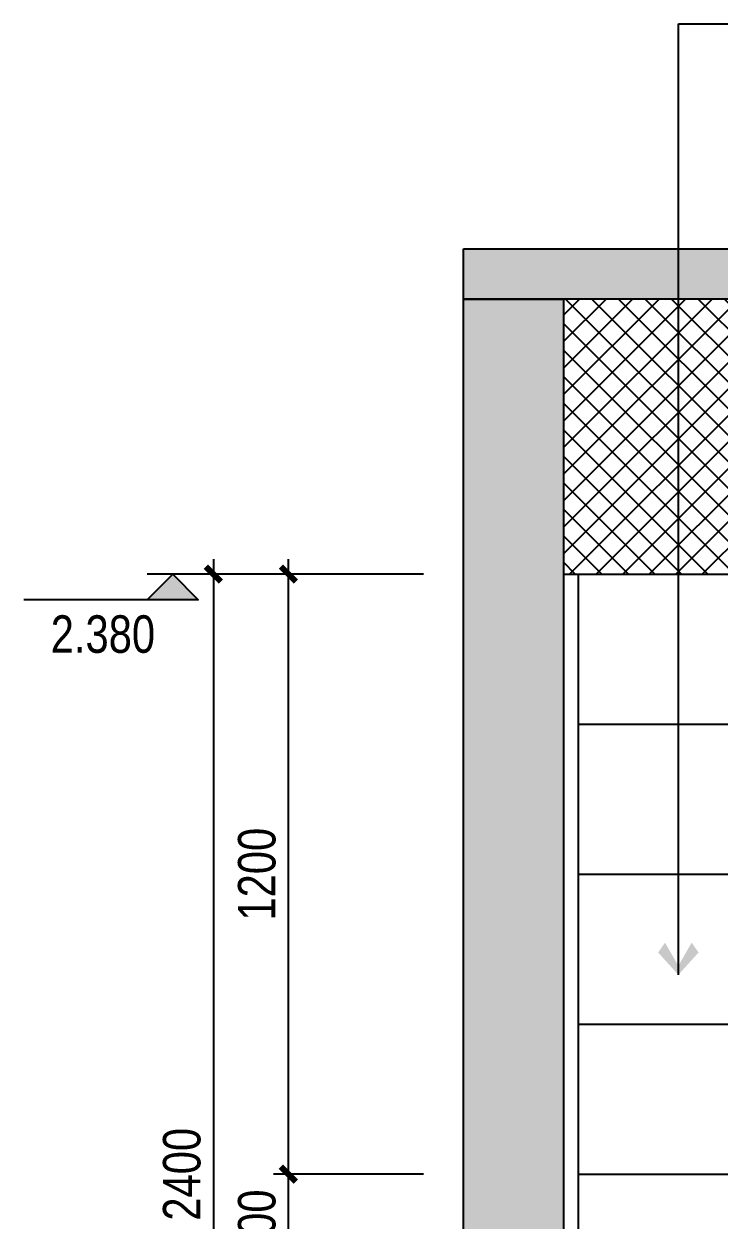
# Model space of a CAD drawing. Extents: x 468514 to 728049, y -74127 to 69080.
# Drawn here: x 554345 to 555734, y -69418 to -67026 of the extents above; entities that cross this region are included whole.
import ezdxf
from ezdxf.enums import TextEntityAlignment as Align

# ---------------------------------------------------------------- set-up
doc = ezdxf.new("R2010")
doc.units = 0
doc.header["$LTSCALE"] = 500
doc.header["$MEASUREMENT"] = 0
doc.layers.get('Defpoints').update_dxf_attribs({"color": 229})
for name, color, linetype in [('E 立面填充', 250, 'Continuous'), ('E 立面墙体', 245, 'Continuous'), ('E 立面标注尺寸', 9, 'Continuous'), ('E 立面装饰完成线', 225, 'Continuous')]:
    doc.layers.add(name, color=color, linetype=linetype)
doc.styles.add('PDC DIM', font='PMingLiU-ExtB.ttf', dxfattribs={"width": 0.85})
doc.styles.add('Xref-标准套房C$0$黑体', font='simhei.ttf')
doc.dimstyles.new('PDC-A2', dxfattribs={"dimscale": 0, "dimtxt": 2.5, "dimasz": 1, "dimexe": 1, "dimexo": 1, "dimgap": 0.7, "dimtad": 1, "dimdec": 0, "dimtxsty": 'PDC DIM', "dimblk": 'ARCHTICK', "dimcen": 1, "dimdle": 1, "dimclrd": 8, "dimclre": 8, "dimclrt": 9, "dimadec": 0, "dimazin": 0, "dimtfac": 1, "dimtdec": 0, "dimtix": 1, "dimtmove": 2, "dimatfit": 3, "dimldrblk": 'PDC A2 T R', "dimfxl": 10, "dimfxlon": 1, "dimarcsym": 0})

# ---------------------------------------------------------------- blocks, each defined once
blk = doc.blocks.new('_ArchTick')
at = {"color": 0, "linetype": 'ByBlock', "const_width": 0.4}
blk.add_lwpolyline([(-0.5, -0.5), (0.5, 0.5)], dxfattribs=at)
blk = doc.blocks.new('*D1987')
at = {"layer": 'Defpoints', "color": 0, "transparency": 16777216}
for p in [(554873.3, -69326.5), (555173.3, -69326.5), (555173.3, -69526.5)]:
    blk.add_point(p, dxfattribs=at)
at = {"layer": 'E 立面标注尺寸', "color": 8, "lineweight": -2, "transparency": 16777216}
for p, q in [((554873.3, -69556.5), (554873.3, -69296.5)), ((555143.3, -69326.5), (554843.3, -69326.5)), ((555143.3, -69526.5), (554843.3, -69526.5))]:
    blk.add_line(p, q, dxfattribs=at)
at = {"layer": 'E 立面标注尺寸', "color": 8, "lineweight": -2, "transparency": 16777216, "xscale": 30.00000447440561, "yscale": 30.00000447440561, "zscale": 30.00000447440561}
for p, rotation in [((554873.3, -69326.5), 90), ((554873.3, -69526.5), 270)]:
    blk.add_blockref('_ArchTick', p, dxfattribs=dict(at, rotation=rotation))
at = {"layer": 'E 立面标注尺寸', "color": 9, "transparency": 16777216, "insert": (554810.6, -69426.5), "char_height": 75, "attachment_point": 5, "rotation": 90, "style": 'PDC DIM'}
blk.add_mtext('200', dxfattribs=at)
blk = doc.blocks.new('PDC A2 T R')
at = {"color": 0, "linetype": 'ByBlock'}
blk.add_line((0, 0), (-2, 0), dxfattribs=at)
for points in [[(-2.147, 0.886), (-1.491, 1.345), (-0.6, 0), (0, 0)], [(-2.147, -0.886), (-1.491, -1.345), (-0.6, 0), (0, 0)]]:
    blk.add_solid(points, dxfattribs=at)
blk = doc.blocks.new('*D1988')
at = {"layer": 'Defpoints', "color": 0, "transparency": 16777216}
for p in [(554873.3, -68126.5), (555173.3, -68126.5), (555173.3, -69326.5)]:
    blk.add_point(p, dxfattribs=at)
at = {"layer": 'E 立面标注尺寸', "color": 8, "lineweight": -2, "transparency": 16777216}
for p, q in [((554873.3, -69356.5), (554873.3, -68096.5)), ((555143.3, -68126.5), (554843.3, -68126.5)), ((555143.3, -69326.5), (554843.3, -69326.5))]:
    blk.add_line(p, q, dxfattribs=at)
at = {"layer": 'E 立面标注尺寸', "color": 8, "lineweight": -2, "transparency": 16777216, "xscale": 30.00000447440561, "yscale": 30.00000447440561, "zscale": 30.00000447440561}
for p, rotation in [((554873.3, -68126.5), 90), ((554873.3, -69326.5), 270)]:
    blk.add_blockref('_ArchTick', p, dxfattribs=dict(at, rotation=rotation))
at = {"layer": 'E 立面标注尺寸', "color": 9, "transparency": 16777216, "insert": (554810.6, -68726.5), "char_height": 75, "attachment_point": 5, "rotation": 90, "style": 'PDC DIM'}
blk.add_mtext('1200', dxfattribs=at)
blk = doc.blocks.new('*D1989')
at = {"layer": 'Defpoints', "color": 0, "transparency": 16777216}
for p in [(555173.3, -68126.5), (554723.3, -70526.5), (555173.3, -70526.5)]:
    blk.add_point(p, dxfattribs=at)
at = {"layer": 'E 立面标注尺寸', "color": 8, "lineweight": -2, "transparency": 16777216}
for p, q in [((554723.3, -68096.5), (554723.3, -70556.5)), ((555023.3, -68126.5), (554693.3, -68126.5)), ((555023.3, -70526.5), (554693.3, -70526.5))]:
    blk.add_line(p, q, dxfattribs=at)
at = {"layer": 'E 立面标注尺寸', "color": 8, "lineweight": -2, "transparency": 16777216, "xscale": 30.00000447440561, "yscale": 30.00000447440561, "zscale": 30.00000447440561}
for p, rotation in [((554723.3, -68126.5), 90), ((554723.3, -70526.5), 270)]:
    blk.add_blockref('_ArchTick', p, dxfattribs=dict(at, rotation=rotation))
at = {"layer": 'E 立面标注尺寸', "color": 9, "transparency": 16777216, "insert": (554660.6, -69326.5), "char_height": 75, "attachment_point": 5, "rotation": 90, "style": 'PDC DIM'}
blk.add_mtext('2400', dxfattribs=at)
blk = doc.blocks.new('A$C37DB5113')
blk.add_hatch(color=256).paths.add_polyline_path([(150, 75), (75, 0), (0, 75)])
for p, q in [((0, 75), (510, 75)), ((0, 75), (75, 0)), ((150, 75), (75, 0)), ((0, 0), (150, 0))]:
    blk.add_line(p, q)
blk.add_lwpolyline([(150, 75), (75, 0), (0, 75), (150, 75)])
at = {"style": 'Xref-标准套房C$0$黑体', "width": 0.8}
blk.add_attdef('%%P0.000', text='', height=105, dxfattribs=at).set_placement((510, 75), align=Align.BOTTOM_RIGHT)

msp = doc.modelspace()

# ---------------------------------------------------------------- hatches: boundary and pattern name
at = {"layer": 'E 立面填充'}
h = msp.add_hatch(dxfattribs=at)
h.set_pattern_fill('ANSI37', color=256, scale=300)
h.paths.add_polyline_path([(555423.3, -68126.5), (558323.3, -68126.5), (558323.3, -67576.5), (555423.3, -67576.5)])
h = msp.add_hatch(dxfattribs=at)
h.set_pattern_fill('_USER', color=256, scale=300, pattern_type=0)
h.set_pattern_definition([(0, (558293.3, -70526.5), (0, 300), [])])
h.paths.add_polyline_path([(558293.3, -68126.5), (557723.3, -68126.5), (557723.3, -70526.5), (558293.3, -70526.5)])
h.paths.add_polyline_path([(557723.3, -69976.5), (557073.3, -69976.5), (557073.3, -70196.5), (557723.3, -70196.5)], flags=17)
h.paths.add_polyline_path([(557723.3, -70226.5), (557073.3, -70226.5), (557073.3, -70526.5), (557723.3, -70526.5)], flags=17)
h.paths.add_polyline_path([(557073.3, -69526.5), (556333.3, -69526.5), (556333.3, -70526.5), (557073.3, -70526.5)], flags=17)
h.paths.add_polyline_path([(557723.3, -69326.5), (556333.3, -69326.5), (556333.3, -68126.5), (555453.3, -68126.5), (555453.3, -70526.5), (556283.3, -70526.5), (556283.3, -70476.5), (556302.3, -70476.5), (556302.3, -68446.5), (556298.3, -68446.5), (556298.3, -68426.5), (556318.3, -68426.5), (556318.3, -68446.5), (556314.3, -68446.5), (556314.3, -70476.5), (556333.3, -70476.5), (556333.3, -69526.5), (557073.3, -69526.5), (557073.3, -69676.5), (557369.3, -69676.5), (557369.3, -69626.1), (557369.3, -69569.5), (557370.7, -69561.6), (557369.3, -69561.6), (557369.3, -69537.6, -0.280803), (557398.3, -69517, -0.280797), (557427.3, -69537.6), (557427.3, -69561.6), (557425.9, -69561.6), (557427.3, -69569.5), (557427.3, -69626.1), (557427.3, -69676.5), (557723.3, -69676.5)])
h.paths.add_polyline_path([(557384.7, -69510.9, -0.167186), (557411.9, -69510.9, -0.717696), (557411.9, -69514.7, -0.167186), (557384.7, -69514.7, -0.722273)], flags=16)
h.paths.add_polyline_path([(557073.3, -68126.5), (556333.3, -68126.5), (556333.3, -69276.5), (557073.3, -69276.5)], flags=17)
h = msp.add_hatch(dxfattribs=at)
h.set_pattern_fill('_USER', color=256, scale=600, angle=90, pattern_type=0)
h.set_pattern_definition([(90, (558293.3, -70526.5), (-600, 4e-14), [])])
h.paths.add_polyline_path([(557073.3, -69526.5), (556333.3, -69526.5), (556333.3, -70526.5), (557073.3, -70526.5)], flags=17)
h.paths.add_polyline_path([(557073.3, -69276.5), (556333.3, -69276.5), (556333.3, -69326.5), (557073.3, -69326.5)], flags=17)
h.paths.add_polyline_path([(556302.3, -68446.5), (556298.3, -68446.5), (556298.3, -68426.5), (556318.3, -68426.5), (556318.3, -68446.5), (556314.3, -70476.5), (556333.3, -70476.5), (556333.3, -69526.5), (557073.3, -69526.5), (557073.3, -69676.5), (557369.3, -69676.5), (557369.3, -69626.1), (557427.3, -69626.1), (557427.3, -69561.6), (557425.9, -69561.6), (557427.3, -69569.5), (557427.3, -69626.1), (557427.3, -69676.5), (557623.3, -69676.5), (557723.3, -69676.5), (557723.3, -69326.5), (556333.3, -69326.5), (556333.3, -68126.5), (555453.3, -68126.5), (555453.3, -70526.5), (556283.3, -70526.5), (556283.3, -70476.5), (556302.3, -70476.5)])
h.paths.add_polyline_path([(557398.3, -69517, -0.082982), (557384.7, -69514.7, -0.53661), (557383.8, -69511.5, 0.172636), (557369.3, -69537.6, -0.280561)], flags=16)
h.paths.add_polyline_path([(557413.2, -69550.3, 0.10053), (557407, -69529.6, 0.588831), (557389.6, -69529.6, 0.10053), (557383.4, -69550.3, -0.912464)], flags=16)
edge = h.paths.add_edge_path(flags=16)
edge.add_ellipse((557398.3, -69551), major_axis=(15, 0), ratio=0.3, start_angle=0, end_angle=180, ccw=False)
edge.add_line((557413.3, -69551), (557413.3, -69556))
edge.add_ellipse((557398.3, -69556), major_axis=(-15, 0), ratio=0.3, start_angle=0, end_angle=180, ccw=False)
edge.add_line((557383.3, -69556), (557383.3, -69551))
h.paths.add_polyline_path([(557073.3, -68126.5), (556333.3, -68126.5), (556333.3, -69276.5), (557073.3, -69276.5)], flags=17)
h.paths.add_polyline_path([(557723.3, -69976.5), (557073.3, -69976.5), (557073.3, -70196.5), (557723.3, -70196.5)], flags=17)
h.paths.add_polyline_path([(557723.3, -70226.5), (557073.3, -70226.5), (557073.3, -70526.5), (557723.3, -70526.5)], flags=17)
h.paths.add_polyline_path([(558293.3, -68126.5), (557723.3, -68126.5), (557723.3, -70526.5), (558293.3, -70526.5)])
at = {"layer": 'E 立面墙体'}
h = msp.add_hatch(color=250, dxfattribs=at)
h.dxf.hatch_style = 1
h.paths.add_polyline_path([(555223.3, -67476.5), (558423.3, -67476.5), (558423.3, -67576.5), (555223.3, -67576.5)])
h = msp.add_hatch(dxfattribs=at)
h.set_pattern_fill('钢筋混凝土', color=250, scale=10, pattern_type=2)
h.set_pattern_definition([(45, (61229.336, -72201.5), (-35.355339, 35.355339), []), (50, (61229.336, -72201.5), (71.726018, -6.2752135), [7.5, -82.5]), (355, (61229.336, -72201.5), (-13.875133, 75.219213), [6, -66]), (100.4514, (61235.31, -72202.02), (57.850938, 68.943954), [6.374019, -70.114211]), (46.1842, (61229.336, -72181.5), (106.724105, -16.551901), [11.25, -123.75]), (96.6356, (61238.23, -72182.88), (93.46627, 97.411787), [9.56103, -105.1713]), (351.1842, (61229.34, -72181.5), (93.466195, 97.41186), [9, -99]), (21, (61239.336, -72186.5), (59.690705, -40.261889), [7.5, -82.5]), (326, (61239.336, -72186.5), (24.331533, 72.515005), [6, -66]), (71.4514, (61244.31, -72189.855), (84.022263, 32.25305), [6.374019, -70.114211]), (37.5, (61229.336, -72201.5), (1.2159855, 33.2893854), [0.5, -65.2, 0.5, -67, 0.5, -66.25]), (7.5, (61229.336, -72201.5), (26.3069537, 39.4411712), [0.5, -38.2, 0.5, -63.7, 0.5, -25.25]), (327.5, (61207.036, -72201.5), (53.3822436, -2.2554872), [0.5, -25, 0.5, -78, 0.5, -103.5]), (317.5, (61197.036, -72201.5), (58.318617, 10.0104982), [0.5, -32.5, 0.5, -51.8, 0.5, -73.5])])
h.paths.add_polyline_path([(555423.3, -70576.5), (555223.3, -70576.5), (555223.3, -67576.5), (555423.3, -67576.5)])

# ---------------------------------------------------------------- linework, layer by layer
for points in [[(555223.3, -67476.5), (558423.3, -67476.5), (558423.3, -67576.5), (555223.3, -67576.5)], [(555423.3, -70576.5), (555223.3, -70576.5), (555223.3, -67576.5), (555423.3, -67576.5)]]:
    msp.add_lwpolyline(points, close=True, dxfattribs=at)
at = {"layer": 'E 立面装饰完成线'}
msp.add_lwpolyline([(555423.3, -68126.5), (558323.3, -68126.5), (558323.3, -67576.5), (555423.3, -67576.5)], close=True, dxfattribs=at)
msp.add_lwpolyline([(555453.3, -70526.5), (555453.3, -68126.5)], dxfattribs=at)

# ---------------------------------------------------------------- block references
at = {"layer": 'E 立面标注尺寸'}
ref = msp.add_blockref('A$C37DB5113', (554693.3, -68126.5), dxfattribs=dict(at, xscale=0.6836043956309368, yscale=0.6836043956309368, zscale=0.6836043956309368, rotation=180))
ref.add_attrib('%%P0.000', '2.380', dxfattribs={"layer": '0', "height": 75, "rotation": 0, "style": 'PDC DIM', "width": 0.85}).set_placement((554606.9, -68306.4), align=Align.BOTTOM_RIGHT)

# ---------------------------------------------------------------- dimensions: what is measured, and where the dimension line sits
for base, p1, p2, picture, middle in [((554723.3, -70526.5), (555173.3, -68126.5), (555173.3, -70526.5), '*D1989', (554660.6, -69326.5)), ((554873.3, -68126.5), (555173.3, -69326.5), (555173.3, -68126.5), '*D1988', (554810.6, -68726.5)), ((554873.3, -69326.5), (555173.3, -69526.5), (555173.3, -69326.5), '*D1987', (554810.6, -69426.5))]:
    dim = msp.add_linear_dim(base=base, p1=p1, p2=p2, angle=90, dimstyle='PDC-A2', override={"dimscale": 30.000004}, dxfattribs=at)
    dim.commit()
    dim.dimension.update_dxf_attribs({"geometry": picture, "text_midpoint": middle})

# ---------------------------------------------------------------- leaders
at = {"layer": 'E 立面标注尺寸', "annotation_type": 0, "has_hookline": 1, "hookline_direction": 0, "text_width": 487.1}
msp.add_leader([(555652.9, -68927.8), (555652.9, -67026.5), (555937.5, -67026.5)], dimstyle='PDC-A2', override={"dimscale": 30.000004, "dimtad": 0}, dxfattribs=at)

doc.saveas('drawing.dxf')
